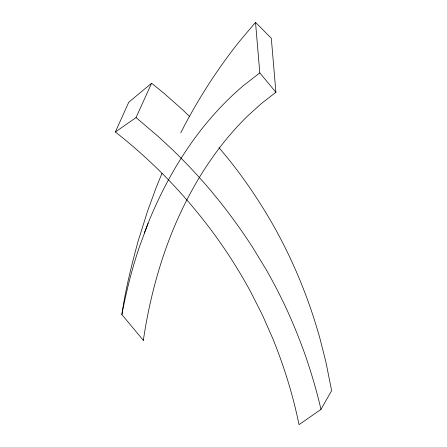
<?xml version="1.0" encoding="UTF-8"?>
<svg xmlns="http://www.w3.org/2000/svg" width="447" height="447" viewBox="0 0 447 447"><rect width="100%" height="100%" fill="white"/><g stroke="black" fill="none" stroke-linecap="round" stroke-linejoin="round"><path stroke-width="0.67" d="M161.993 173.335L156.098 187.768L147.661 210.85L137.972 241.71C131.457 265.697 125.356 289.997 121.869 314.599L143.342 340.351C148.817 303.278 158.188 266.747 172.179 231.954C189.64 189.109 214.236 148.717 247.403 116.203L261.59 103.374L275.9 92.283L271.312 38.269L255.516 22.35L239.413 41.448C218.538 67.57 200.317 95.764 184.628 125.283L180.778 132.809M121.869 314.599C126.216 291.774 131.876 269.178 139.296 247.146L148.605 221.986C169.553 170.447 200.524 122.059 243.179 85.824L259.808 72.878L255.516 22.35M144.258 233.055L148.03 223.422M218.98 147.722C239.514 171.531 257.405 197.546 273.011 224.824L273.598 225.858C293.545 261.361 309.056 299.283 319.951 338.508L325.924 362.109L331.629 390.65L320.957 409.407L299.037 424.65C293.025 395.321 284.169 366.607 272.921 338.865L262.372 314.939L250.65 291.802A514.776 476.614 17.8 0 0 211.42 230.406L210.71 229.44C193.367 206.497 174.352 184.807 153.5 164.988A511.955 474.004 17.8 0 0 115.365 131.971L128.753 102.234L151.594 83.237L164.245 93.501L182.857 109.99L189.802 116.728M151.594 83.237L136.044 117.589L115.371 131.966M136.044 117.589L158.216 136.464L171.391 148.678A528.997 489.783 17.8 0 1 193.456 171.072C215.32 194.551 234.96 220.053 252.393 246.979L265.501 268.496A534.59 494.963 17.8 0 1 282.526 300.568C291.103 318.085 298.4 336.189 305.055 354.516L305.547 355.924C311.492 373.508 316.856 391.298 320.957 409.407M259.808 72.878L275.9 92.283M143.252 339.267L143.342 340.351"/></g></svg>
